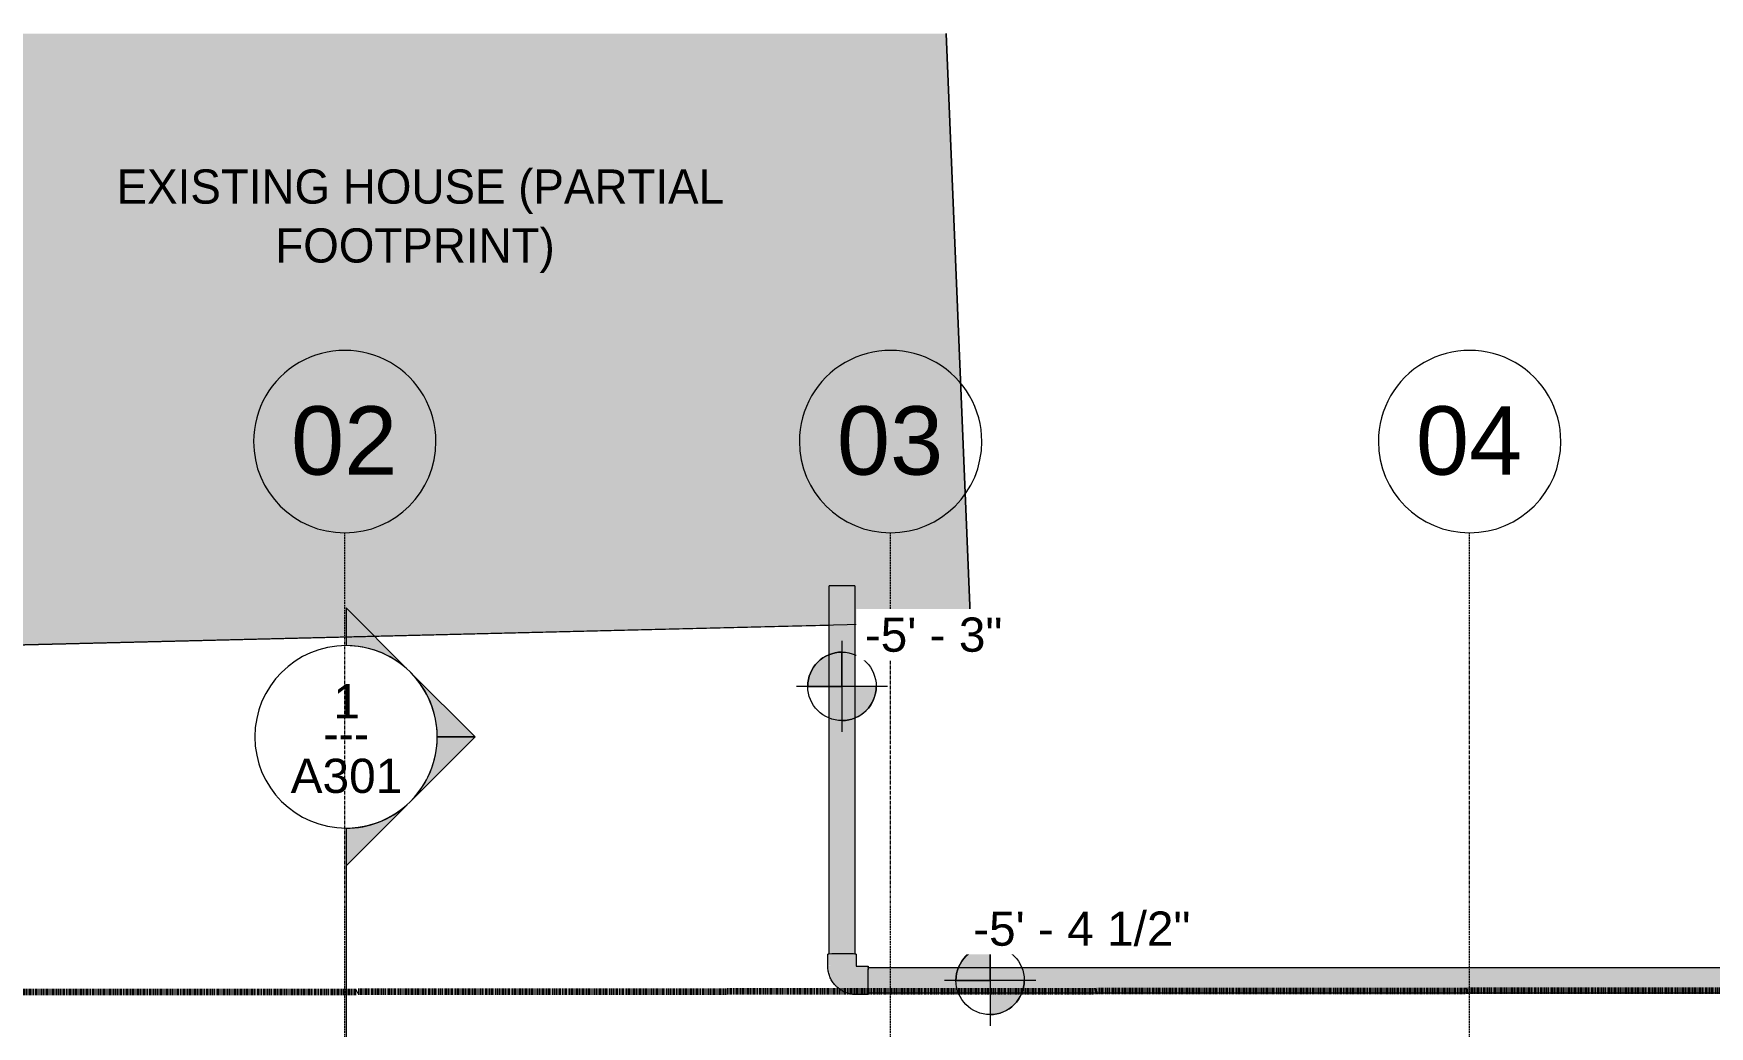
# Model space of a CAD drawing. Header units: inches. Extents: x -3362 to -1487, y 7985 to 9108.
# Drawn here: x -2583.7 to -2289.7, y 8933.3 to 9107.5 of the extents above; entities that cross this region are included whole.
import ezdxf

# ---------------------------------------------------------------- set-up
doc = ezdxf.new("R2010")
doc.units = ezdxf.units.IN
doc.header["$MEASUREMENT"] = 0
doc.linetypes.add('Double Dash 3_8_', pattern=[0.9999999999999999, 0.3749999999999999, -0.125, 0.125, -0.125, 0.125, -0.125])
doc.linetypes.add('Grid Line 1_2_', pattern=[0.8749999999999999, 0.4999999999999999, -0.125, 0.125, -0.125])
for name, color, linetype, lineweight in [('C-PROP-LINE', 91, 'Double Dash 3_8_', 158), ('G-ANNO-DIMS', 111, 'Continuous', 9), ('G-ANNO-SYMB', 111, 'Continuous', 9), ('G-ANNO-TEXT', 231, 'Continuous', 9), ('L-SITE-1', 91, 'Continuous', 9), ('P-PIPE-1', 8, 'Continuous', 18), ('P-PIPE-2', 3, 'Continuous', 9), ('P-PIPE-3', 8, 'Continuous', 9), ('S-GRID-1', 1, 'Grid Line 1_2_', 9), ('S-GRID-IDEN', 1, 'Continuous', 9)]:
    doc.layers.add(name, color=color, linetype=linetype, lineweight=lineweight)
doc.layers.add('L-SITE-2', color=8, linetype='Continuous', lineweight=9, transparency=0.2)
doc.styles.add('Arial', font='arial.ttf', dxfattribs={"height": 11.99999999999999})
doc.styles.add('Arial_1', font='arial.ttf', dxfattribs={"height": 5.999999999999996})
doc.styles.add('Century Gothic', font='ufonts.com_century-gothic.ttf', dxfattribs={"height": 5.999999999999996})

# ---------------------------------------------------------------- blocks, each defined once
blk = doc.blocks.new('Site 1 - Site 1-1396123-EXCAVATION PLAN')
at = {"layer": 'L-SITE-2'}
h = blk.add_hatch(color=256, dxfattribs=at)
h.paths.add_polyline_path([(8129.542890655456, 2681.415039877232), (8129.542890655456, 2593.097271605346), (8211.940392068638, 2592.473500747444), (8210.237579070561, 2699.612277204514), (8129.542890655456, 2698.329754024272)], flags=0)
h.paths.add_polyline_path([(8999.838070780865, 2604.216764227675), (9004.330308060056, 2419.329456002188), (9107.51622398879, 2423.615172195556), (9107.516223988789, 2606.833037992713)], flags=0)
at = {"layer": 'L-SITE-1'}
for p, q in [((8999.838070780854, 2604.216764227672), (9003.727975065472, 2444.119715087118)), ((9004.330308060045, 2419.329456002185), (8999.838070780854, 2604.216764227672)), ((9003.837312304195, 2439.619715087118), (9004.330308060045, 2419.329456002185)), ((9004.330308060045, 2419.329456002185), (9107.516223988781, 2423.615172195553)), ((9107.516223988781, 2423.615172195553), (9004.330308060045, 2419.329456002185))]:
    blk.add_line(p, q, dxfattribs=at)
blk = doc.blocks.new('Elbow - PVC - Sch 40 - Standard-1588234-EXCAVATION PLAN')
at = {"layer": 'P-PIPE-3'}
for points in [[(-2444.369172964144, 8943.968908860335), (-2444.2974803139, 8943.982420120767), (-2443.164529951105, 8944.014536967568), (-2440.512275052206, 8944.013282914162), (-2439.370257210064, 8943.984514950194), (-2439.370257210064, 8946.033630033373), (-2439.731151441111, 8946.059515127425), (-2441.775339617079, 8946.084269314177), (-2443.673911205252, 8946.068591413086), (-2444.369172964144, 8946.031461306366)], [(-2439.341196268153, 8938.940932164343), (-2439.367081362204, 8939.30182639539), (-2439.390679374221, 8940.84376955602), (-2439.375172372774, 8943.279342615515), (-2439.370257210064, 8943.952008126449), (-2439.468898483591, 8943.984514950196), (-2440.665072074065, 8944.015621331071), (-2443.164529951105, 8944.014536967568), (-2444.369172964144, 8943.968908860335), (-2444.123114314606, 8942.415026248547), (-2443.409011107744, 8941.013378676631), (-2442.296726451857, 8939.901094020743), (-2440.89507887994, 8939.186990813881), (-2439.354633631005, 8938.94305998232)], [(-2438.464734061083, 8938.940932164343), (-2437.278643822123, 8938.940932164343), (-2437.304528916174, 8939.30182639539), (-2437.328126928191, 8940.84376955602), (-2437.313529243555, 8943.247265655462), (-2437.276475095115, 8943.939847918424), (-2439.339027541144, 8943.939847918424), (-2439.358156395966, 8943.762965736014), (-2439.384655648378, 8942.735204905384), (-2439.385740011882, 8940.235747028344), (-2439.341196268153, 8938.940932164343)], [(-2437.278643822123, 8938.940932164343), (-2437.261272398714, 8939.190390041384), (-2437.278532928034, 8939.196543040862), (-2437.300991874011, 8939.491832882868), (-2437.323541894643, 8941.118602457615), (-2437.300991874011, 8943.3889471999), (-2437.259115760779, 8943.690390041382), (-2437.255879282808, 8943.690390041382), (-2437.289986355547, 8943.868155268181), (-2437.324424289403, 8942.351469238909), (-2437.315138723409, 8939.709818931242), (-2437.289688969372, 8939.022012611671)], [(-2442.860315974076, 8940.449789185885), (-2442.93687278565, 8940.541240354536), (-2442.953556074668, 8940.527843573047)]]:
    blk.add_hatch(color=256, dxfattribs=at).paths.add_polyline_path(points, flags=0)
at = {"layer": 'P-PIPE-2'}
for p, q in [((-2444.369715087104, 8943.969993223838), (-2444.369715087104, 8946.032545669868)), ((-2439.369715087104, 8946.032545669868), (-2439.369715087104, 8943.96999322384)), ((-2439.340111904649, 8943.940390041384), (-2437.277559458619, 8943.940390041385)), ((-2437.277559458619, 8938.940390041384), (-2439.340111904649, 8938.940390041384))]:
    blk.add_line(p, q, dxfattribs=at)
at = {"layer": 'P-PIPE-2', "flags": 128}
for points in [[(-2442.896644979446, 8940.413460149042), (-2443.03606490376, 8940.55857397598), (-2443.169567607304, 8940.709149243074), (-2443.296939277495, 8940.864944719899), (-2443.417975952778, 8941.025710798927), (-2443.53248385171, 8941.191189900148), (-2443.64027968511, 8941.361116888727), (-2443.741190950732, 8941.535219504995), (-2443.835056209978, 8941.713218805931), (-2443.921725346189, 8941.894829617424), (-2444.001059804108, 8942.079760996417), (-2444.072932810139, 8942.2677167022), (-2444.137229573071, 8942.458395675918), (-2444.193847464972, 8942.65149252755), (-2444.242696182014, 8942.8466980294), (-2444.283697885004, 8943.043699615317), (-2444.316787319469, 8943.242181884747), (-2444.341911915162, 8943.441827110748), (-2444.35903186489, 8943.642315751125), (-2444.368120182633, 8943.843326961824), (-2444.369715087104, 8943.969993223838)], [(-2439.369715087104, 8943.969993223838), (-2439.369690599234, 8943.96876813748), (-2439.369617451034, 8943.967550208687), (-2439.369496168536, 8943.966341311545), (-2439.369327342959, 8943.965143257245), (-2439.369111624038, 8943.963957792952), (-2439.368849713524, 8943.962786601438), (-2439.368542358926, 8943.961631301452), (-2439.368190347575, 8943.960493448805), (-2439.367794501115, 8943.959374538073), (-2439.367355670453, 8943.958276004894), (-2439.366874731263, 8943.957199228773), (-2439.366352580079, 8943.95614553631), (-2439.365790131026, 8943.955116204776), (-2439.365188313217, 8943.954112465955), (-2439.364548068836, 8943.953135510148), (-2439.36387035193, 8943.95218649024), (-2439.363156127888, 8943.951266525777), (-2439.362406373601, 8943.950376706909), (-2439.361622078291, 8943.94951809815), (-2439.361111073513, 8943.948994054976)], [(-2439.361111073513, 8943.948994054976), (-2439.360272648391, 8943.948188528522), (-2439.359402354599, 8943.947416913397), (-2439.358501242305, 8943.946680207291), (-2439.357570385098, 8943.945979394714), (-2439.356610883567, 8943.945315448242), (-2439.355623869141, 8943.944689329071), (-2439.354610508094, 8943.944101986954), (-2439.353572005616, 8943.943554359415), (-2439.352509609884, 8943.94304737027), (-2439.35142461601, 8943.94258192747), (-2439.350318369791, 8943.942158920234), (-2439.349192271173, 8943.941779215547), (-2439.348047777329, 8943.941443654036), (-2439.346886405281, 8943.941153045245), (-2439.345709733988, 8943.940908162416), (-2439.344519405831, 8943.940709736822), (-2439.34331712743, 8943.940558451686), (-2439.342104669752, 8943.940454935831), (-2439.340883867468, 8943.940399757113), (-2439.340111904649, 8943.940390041385)], [(-2439.340111904648, 8938.940390041382), (-2439.541287146877, 8938.94441413542), (-2439.742142236452, 8938.956480256074), (-2439.942355773735, 8938.976569509134), (-2440.141607336993, 8939.004650153274), (-2440.339577996762, 8939.040677645105), (-2440.535950828499, 8939.084594704973), (-2440.730411422658, 8939.136331403457), (-2440.922648391346, 8939.195805268504), (-2441.112353870676, 8939.262921413123), (-2441.299224017971, 8939.337572683431), (-2441.482959502944, 8939.419639826963), (-2441.663265992002, 8939.508991680927), (-2441.839854624815, 8939.605485380216), (-2442.012442482312, 8939.708966584805), (-2442.180753045268, 8939.81926972625), (-2442.344516642657, 8939.936218272842), (-2442.503470888971, 8940.059625013046), (-2442.657361109729, 8940.189292356685), (-2442.805940754395, 8940.325012653444), (-2442.896644979446, 8940.413460149042)]]:
    blk.add_lwpolyline(points, dxfattribs=at)
at = {"layer": 'P-PIPE-2'}
for centre, major_axis, ratio, start_param, end_param in [((-2441.869715087102, 8946.03254566986), (2.500000000000044, 0), 0.0208288136823661, 0.02082580235265829, 3.16241845590752), ((-2437.277559458617, 8941.440390041374), (0, 2.500000000000073), 0.0208288136818165, 6.262359504835105, 9.403952158424898), ((-2437.277559458617, 8941.440390041374), (0, 2.500000000000035), 0.02082881368199867, 5.850004352700643, 6.262359504835287), ((-2437.277559458617, 8941.440390041374), (0, 2.50000000000108), 0.020828813681679, 3.141592653589789, 3.578819622970356)]:
    blk.add_ellipse(centre, major_axis=major_axis, ratio=ratio, start_param=start_param, end_param=end_param, dxfattribs=at)
blk = doc.blocks.new('Family - ___-1426622-EXCAVATION PLAN')
at = {"layer": 'C-PROP-LINE'}
blk.add_line((8938.988689855967, 3043.481515521681), (8940.14805578861, 1757.802350752829), dxfattribs=at)
blk = doc.blocks.new('Grid - Grid Head - Circle-50561-EXCAVATION PLAN')
at = {"layer": 'S-GRID-IDEN'}
for centre, start, end in [((0, -4.078299540852453e-18), 359.9999999999996, 179.9999999999998), ((0, 3.755506388259091e-17), 179.9999999999998, 359.9999999999993)]:
    blk.add_arc(centre, 0.2500000000000002, start, end, dxfattribs=at)
blk = doc.blocks.new('Spot Elevations - Spot Elevation - Target Filled-1560264-EXCAVATION PLAN')
at = {"layer": 'G-ANNO-DIMS'}
h = blk.add_hatch(color=256, dxfattribs=at)
edge = h.paths.add_edge_path(flags=0)
edge.add_line((1.249000902703301e-16, 0), (-0.09374999999999985, 0))
edge.add_arc((5.724587470723462e-16, -3.434752482434078e-16), 0.09375000000000037, 90.00000000000063, 180.0000000000002, ccw=False)
edge.add_line((1.249000902703301e-16, 0.09375000000000007), (1.249000902703301e-16, 0))
h = blk.add_hatch(color=256, dxfattribs=at)
edge = h.paths.add_edge_path(flags=0)
edge.add_line((1.249000902703301e-16, 0), (0.09375000000000029, 0))
edge.add_arc((2.289834988289385e-16, 6.245004513516504e-17), 0.09374999999999996, 269.99999999999955, 359.99999999999966, ccw=False)
edge.add_line((1.249000902703301e-16, -0.09375), (1.249000902703301e-16, 0))
for p, q in [((-2.706168622523819e-16, 0.1243846875261664), (-2.706168622523819e-16, -0.125)), ((1.249000902703301e-16, 0), (1.249000902703301e-16, 0.09375000000000007)), ((0.1250000000000001, 7.067913962433002e-16), (-0.1249999999999998, 7.067913962433002e-16)), ((-0.09374999999999985, 0), (1.249000902703301e-16, 0)), ((1.249000902703301e-16, 0), (1.249000902703301e-16, -0.09375)), ((0.09375000000000029, 0), (1.249000902703301e-16, 0))]:
    blk.add_line(p, q, dxfattribs=at)
blk.add_circle((1.249000902703301e-16, 0), 0.09375000000000007, dxfattribs=at)
for centre, radius, start, end in [((5.724587470723462e-16, -3.434752482434078e-16), 0.09375000000000037, 90.00000000000026, 179.9999999999999), ((2.289834988289385e-16, 6.245004513516504e-17), 0.09374999999999996, 269.9999999999992, 359.9999999999993)]:
    blk.add_arc(centre, radius, start, end, dxfattribs=at)
blk = doc.blocks.new('Section - Section Head - Filled-22785-EXCAVATION PLAN')
at = {"layer": 'G-ANNO-SYMB'}
h = blk.add_hatch(color=256, dxfattribs=at)
edge = h.paths.add_edge_path(flags=0)
edge.add_line((-0.4267766952966356, 0.1767766952966364), (-0.2499999999999989, 0.3535533905932742))
edge.add_line((-0.2499999999999989, 0.3535533905932742), (-0.2499999999999989, 0.2500000000000002))
edge.add_arc((-0.2499999999999976, -8.951173136040323e-16), 0.2500000000000008, 90.00000000000031, 135.0000000000002)
h = blk.add_hatch(color=256, dxfattribs=at)
edge = h.paths.add_edge_path(flags=0)
edge.add_arc((-0.2500000000000002, -1.040834085586084e-16), 0.2500000000000004, 45.00000000000018, 90.0000000000002)
edge.add_line((-0.2499999999999992, 0.2500000000000002), (-0.2499999999999992, 0.3535533905932742))
edge.add_line((-0.2499999999999992, 0.3535533905932742), (-0.07322330470336255, 0.1767766952966364))
h = blk.add_hatch(color=256, dxfattribs=at)
edge = h.paths.add_edge_path(flags=0)
edge.add_arc((-0.2500000000000009, 2.706168622523819e-16), 0.2503253707392042, 137.9216049753767, 180.0000000000005)
edge.add_line((-0.5003253707392052, 0), (-0.6035533905932735, 0))
edge.add_line((-0.6035533905932735, 0), (-0.4357986472949714, 0.1677547432983024))
h = blk.add_hatch(color=256, dxfattribs=at)
edge = h.paths.add_edge_path(flags=0)
edge.add_line((-0.06420135270502673, 0.1677547432983023), (0.1035533905932754, 0))
edge.add_line((0.1035533905932754, 0), (0.0003253707392070482, 0))
edge.add_arc((-0.2499999999999989, -3.747002708109903e-16), 0.2503253707392061, 9.05279877884881e-14, 42.0783950246234)
for p, q in [((-0.2499999999999989, 0.3535533905932742), (-0.4267766952966356, 0.1767766952966364)), ((-0.2499999999999989, 0.2500000000000002), (-0.2499999999999989, 0.3535533905932742)), ((-0.07322330470336254, 0.1767766952966364), (-0.2499999999999992, 0.3535533905932742)), ((-0.2499999999999992, 0.3535533905932742), (-0.2499999999999992, 0.2500000000000002)), ((-0.4357986472949714, 0.1677547432983024), (-0.6035533905932735, 0)), ((0.1035533905932754, 0), (-0.06420135270502673, 0.1677547432983023)), ((-0.6035533905932735, 0), (-0.5003253707392052, 0)), ((0.0003253707392070481, 0), (0.1035533905932754, 0))]:
    blk.add_line(p, q, dxfattribs=at)
for centre, radius, start, end in [((-0.2503253707392052, -5.453120240456162e-16), 0.2500000000000001, 359.9999999999996, 179.9999999999998), ((-0.2499999999999976, -8.951173136040323e-16), 0.2500000000000008, 90.00000000000031, 135.0000000000002), ((-0.2500000000000002, -1.040834085586084e-16), 0.2500000000000004, 45.00000000000018, 90.0000000000002), ((-0.2500000000000009, 2.706168622523819e-16), 0.2503253707392042, 137.9216049753767, 180.0000000000005), ((-0.2499999999999989, -3.747002708109903e-16), 0.2503253707392061, 9.05279877884881e-14, 42.0783950246234), ((-0.2503253707392052, -5.453120240456161e-16), 0.2500000000000002, 179.9999999999998, 359.9999999999992)]:
    blk.add_arc(centre, radius, start, end, dxfattribs=at)

msp = doc.modelspace()

# ---------------------------------------------------------------- hatches: boundary and pattern name
at = {"layer": 'P-PIPE-1'}
h = msp.add_hatch(color=256, dxfattribs=at)
h.paths.add_polyline_path([(-2444.119715087104, 8946.054466029882), (-2443.164529951106, 8946.077089413599), (-2441.869715087104, 8946.084606412294), (-2441.869715087105, 9010.663879403231), (-2444.043048196256, 9010.629144083203), (-2444.119715087105, 9010.617014572452), (-2444.119715087104, 8946.05595377648)], flags=0)
h.paths.add_polyline_path([(-2441.869715087104, 8946.084606412294), (-2441.869763432193, 8946.084772058148), (-2441.878624441723, 8947.067473988795)], flags=0)
for points in [[(-2439.619715087104, 8946.05422584568), (-2439.619715087105, 9010.617014572452), (-2439.92115792859, 9010.640446987842), (-2441.287372235624, 9010.662282522844), (-2441.869715087105, 9010.663879403231), (-2441.869715087104, 8946.08448656777), (-2439.696381977954, 8946.057864808832)], [(-1928.519725480179, 8941.440390041384), (-1928.352996715797, 8941.440390041384), (-1928.333009218173, 8943.3889471999), (-1928.326147102767, 8943.690390041384), (-2437.277559458619, 8943.690390041384), (-2437.300991874012, 8943.3889471999), (-2437.322827409018, 8942.022732892865), (-2437.324424289404, 8941.440390041384), (-1933.960734061083, 8941.440390041384)], [(-1933.960734061083, 8939.190390041384), (-1928.322735993707, 8939.190390041384), (-1928.347330917109, 8940.315390041384), (-1928.353116560322, 8941.440384096488), (-2437.324424289404, 8941.440390041384), (-2437.289688969372, 8939.267056932234), (-2437.277559458619, 8939.190390041384), (-1946.896734061083, 8939.190390041384)]]:
    msp.add_hatch(color=256, dxfattribs=at).paths.add_polyline_path(points, flags=0)

# ---------------------------------------------------------------- linework, layer by layer
at = {"layer": 'G-ANNO-SYMB'}
msp.add_line((-2528.863356166436, 8968.131521719477), (-2528.863356166437, 8164.513981307668), dxfattribs=at)
at = {"layer": 'P-PIPE-2'}
for p, q in [((-2444.119715087104, 8946.032545669868), (-2444.119715087105, 9010.617014572452)), ((-2439.619715087105, 9010.617014572452), (-2439.619715087104, 8946.032545669868)), ((-2437.277559458619, 8943.690390041384), (-1928.301055817895, 8943.690390041384)), ((-1928.301055817895, 8939.190390041384), (-2437.277559458619, 8939.190390041384))]:
    msp.add_line(p, q, dxfattribs=at)
for centre, major_axis, ratio, start_param, end_param in [((-2441.869715087103, 9010.61701457244), (2.25, 0), 0.02082881368066107, 1.570796326794897, 3.141592653589793), ((-2441.869715087103, 9010.61701457244), (2.25, 0), 0.02082881368066107, 0, 1.570796326794897), ((-2437.277559458617, 8941.440390041374), (0, 2.25), 0.02082881368187373, 1.554312234475219e-15, 1.570796326794898), ((-2437.277559458617, 8941.440390041374), (0, 2.25), 0.02082881368187373, 1.570796326794898, 3.141592653589789)]:
    msp.add_ellipse(centre, major_axis=major_axis, ratio=ratio, start_param=start_param, end_param=end_param, dxfattribs=at)
at = {"layer": 'S-GRID-1'}
for p, q in [((-2529.086683847015, 7984.522518412737), (-2529.086683847017, 9019.94188175574)), ((-2433.336683847666, 7984.522518412737), (-2433.336683847667, 9019.94188175574)), ((-2331.774183847665, 7984.522518412737), (-2331.774183847667, 9019.941881755742))]:
    msp.add_line(p, q, dxfattribs=at)

# ---------------------------------------------------------------- block references
at = {"layer": 'C-PROP-LINE', "rotation": 89.9999999999999}
msp.add_blockref('Family - ___-1426622-EXCAVATION PLAN', (0, 0), dxfattribs=at)
at = {"layer": 'G-ANNO-DIMS', "xscale": 63.99999999999997, "yscale": 63.99999999999997, "zscale": 63.99999999999997}
for p in [(-2441.869715087102, 8993.007730742596), (-2415.886449936009, 8941.44039004137)]:
    msp.add_blockref('Spot Elevations - Spot Elevation - Target Filled-1560264-EXCAVATION PLAN', p, dxfattribs=at)
at = {"layer": 'G-ANNO-SYMB', "xscale": 63.99999999999997, "yscale": 63.99999999999997, "zscale": 63.99999999999997, "rotation": 269.9999999999995}
msp.add_blockref('Section - Section Head - Filled-22785-EXCAVATION PLAN', (-2528.863356166435, 8968.131521719473), dxfattribs=at)
at = {"layer": 'L-SITE-1', "rotation": 89.9999999999999}
msp.add_blockref('Site 1 - Site 1-1396123-EXCAVATION PLAN', (0, 0), dxfattribs=at)
at = {"layer": 'P-PIPE-2'}
msp.add_blockref('Elbow - PVC - Sch 40 - Standard-1588234-EXCAVATION PLAN', (0, 0), dxfattribs=at)
at = {"layer": 'S-GRID-IDEN', "xscale": 63.99999999999997, "yscale": 63.99999999999997, "zscale": 63.99999999999997}
for p in [(-2529.086683847016, 9035.941881755736), (-2433.336683847666, 9035.941881755736), (-2331.774183847666, 9035.941881755738)]:
    msp.add_blockref('Grid - Grid Head - Circle-50561-EXCAVATION PLAN', p, dxfattribs=at)

# ---------------------------------------------------------------- texts
at = {"layer": 'G-ANNO-SYMB', "char_height": 5.999999999999996, "attachment_point": 1}
for s, insert, width, style in [('1', (-2531.077340483605, 8993.40394602625), 5.655999999999995, 'Arial_1'), ('---', (-2532.844881208083, 8987.732817417329), 10.30199999999999, 'Century Gothic'), ('A301', (-2538.573403475732, 8980.313116566695), 23.83599999999998, 'Arial_1')]:
    msp.add_mtext(s, dxfattribs=dict(at, insert=insert, width=width, style=style))
at = {"layer": 'G-ANNO-TEXT', "char_height": 5.999999999999996, "attachment_point": 1, "style": 'Century Gothic'}
for s, insert, width in [('EXISTING HOUSE (PARTIAL', (-2569.10879450061, 9083.677589814259), 125.6439999999999), ('FOOTPRINT)', (-2541.275461167277, 9073.344256480927), 58.17599999999995)]:
    msp.add_mtext(s, dxfattribs=dict(at, insert=insert, width=width))
at = {"layer": 'S-GRID-IDEN', "char_height": 11.99999999999999, "width": 22.62399999999998, "attachment_point": 1, "style": 'Arial'}
for s, insert in [('02', (-2538.513381661616, 9042.13384140951)), ('03', (-2442.763381662267, 9042.13384140951)), ('04', (-2341.200881662266, 9042.133841409512))]:
    msp.add_mtext(s, dxfattribs=dict(at, insert=insert))

# ---------------------------------------------------------------- next in the draw order: texts
at = {"layer": 'G-ANNO-DIMS', "char_height": 5.999999999999999, "attachment_point": 1, "line_spacing_factor": 0.9417779076525877, "style": 'Arial_1', "bg_fill": 3, "box_fill_scale": 1.25, "bg_fill_color": 256, "bg_fill_true_color": 13158600, "bg_fill_transparency": 0}
for s, insert, width in [('-5\' - 3"', (-2437.867802126797, 9005.079642139437), 28.79540889526542), ('-5\' - 4 1/2"', (-2418.86301617226, 8953.512301438212), 45.54375896700143)]:
    msp.add_mtext(s, dxfattribs=dict(at, insert=insert, width=width))

doc.saveas('drawing.dxf')
